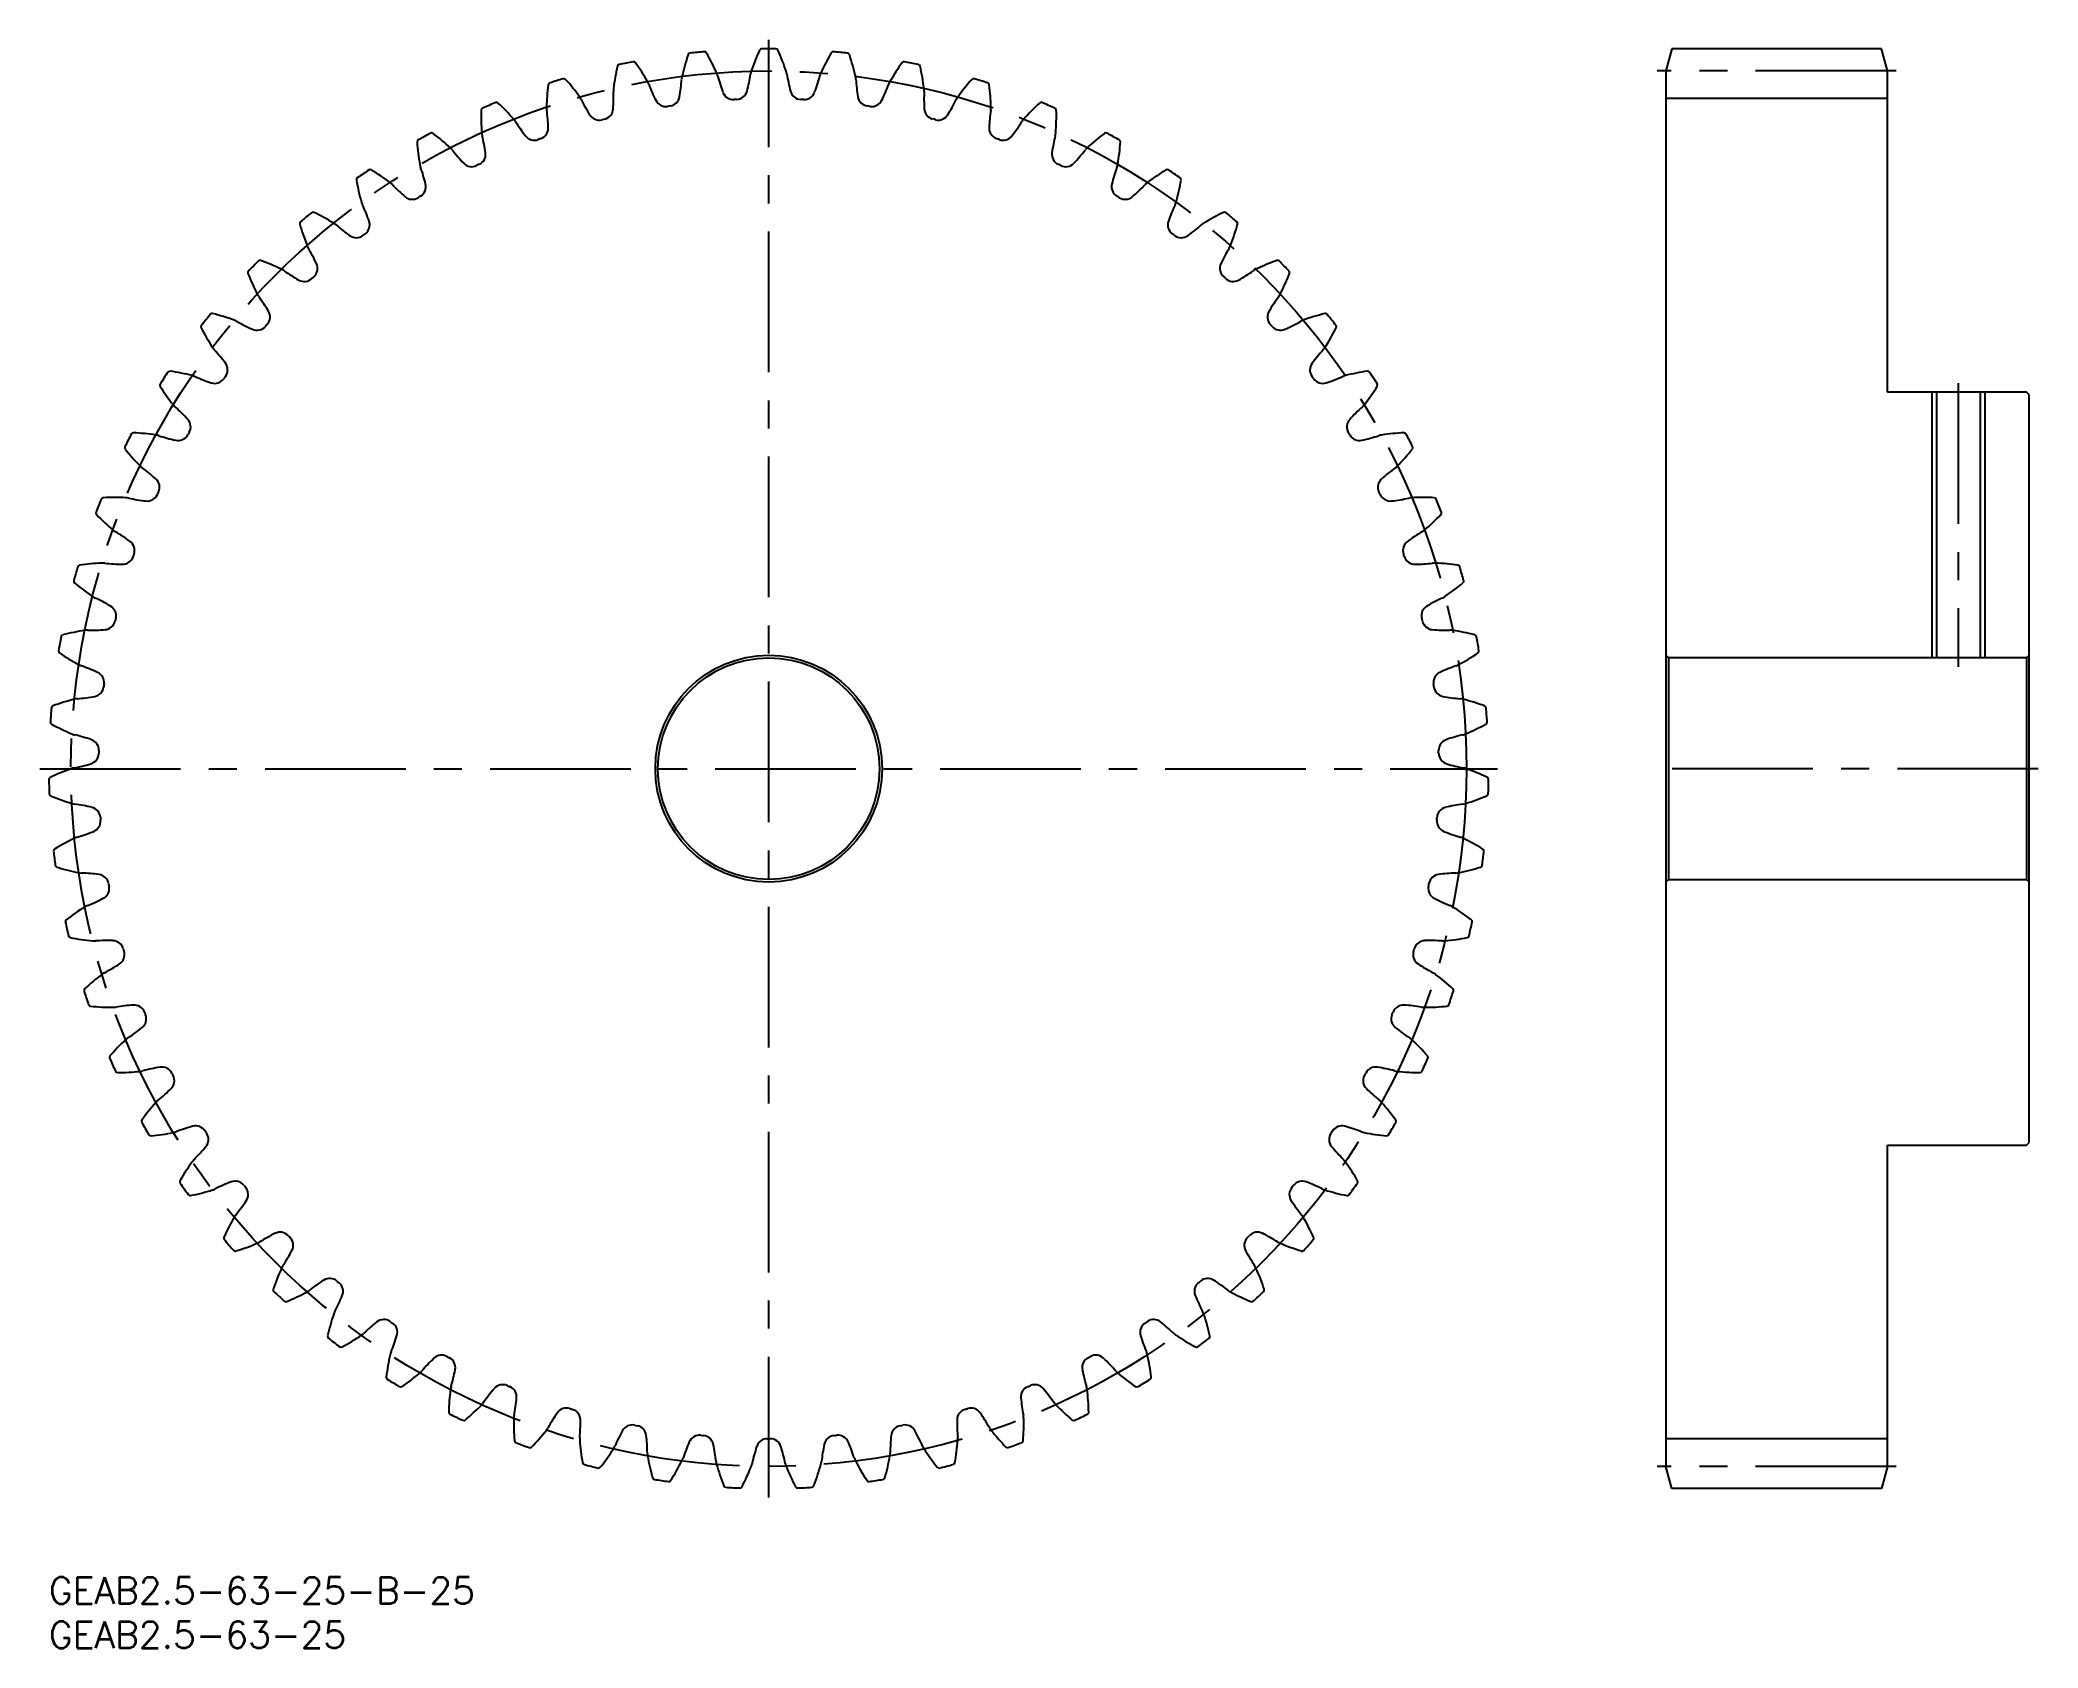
# Model space of a CAD drawing. Extents: x -1 to 224, y -18 to 164.
import ezdxf

# ---------------------------------------------------------------- set-up
doc = ezdxf.new("R2010")
doc.units = 0
doc.header["$LTSCALE"] = 0.5
doc.linetypes.add('CENTER', pattern=[50.8, 31.75, -6.35, 6.35, -6.35])
for name, color, linetype in [('MSM_CENTER', 1, 'CENTER'), ('MSM_CONTINUOUS', 7, 'CONTINUOUS'), ('MSM_NARROW', 5, 'CONTINUOUS'), ('MSM_PART_NUMBER', 7, 'CONTINUOUS')]:
    doc.layers.add(name, color=color, linetype=linetype)
doc.styles.get("Standard").update_dxf_attribs({"font": 'txt.shx', "height": 1, "bigfont": 'bigfont.shx'})

# ---------------------------------------------------------------- blocks, each defined once
blk = doc.blocks.new('*U2')
at = {"layer": 'MSM_PART_NUMBER'}
blk.add_text('GEAB2.5-63-25-B-25', height=3, dxfattribs=at).set_placement((0, -13))
blk = doc.blocks.new('*U3')
at = {"layer": 'MSM_PART_NUMBER'}
blk.add_text('GEAB2.5-63-25', height=3, dxfattribs=at).set_placement((0, -18))

msp = doc.modelspace()

# ---------------------------------------------------------------- linework, layer by layer
at = {"layer": 'MSM_CENTER'}
for p, q in [((81.25, -1), (81.25, 163.5)), ((208.5, 160), (181.5, 160)), ((215.5, 124.75), (215.5, 92.75)), ((-1, 81.25), (163.5, 81.25)), ((224.5, 81.25), (181.5, 81.25)), ((208.5, 2.5), (181.5, 2.5))]:
    msp.add_line(p, q, dxfattribs=at)
msp.add_circle((81.25, 81.25), 78.75, dxfattribs=at)
at = {"layer": 'MSM_CONTINUOUS'}
for p, q in [((183.17, 162.5), (182.5, 160)), ((206.83, 162.5), (183.17, 162.5)), ((207.5, 160), (206.83, 162.5)), ((182.5, 160), (182.5, 2.5)), ((207.5, 123.75), (207.5, 160)), ((207.5, 156.88), (182.5, 156.88)), ((223.2, 123.75), (207.5, 123.75)), ((213.04, 123.75), (213.04, 93.75)), ((217.96, 123.75), (217.96, 93.75)), ((223.5, 123.45), (223.2, 123.75)), ((223.5, 39.05), (223.5, 123.45)), ((182.5, 94.05), (182.8, 93.75)), ((182.8, 93.75), (182.8, 68.75)), ((223.2, 93.75), (182.8, 93.75)), ((223.2, 93.75), (223.5, 94.05)), ((223.2, 93.75), (223.2, 68.75)), ((182.8, 68.75), (182.5, 68.45)), ((182.8, 68.75), (223.2, 68.75)), ((223.5, 68.45), (223.2, 68.75)), ((207.5, 2.5), (207.5, 38.75)), ((207.5, 38.75), (223.2, 38.75)), ((223.2, 38.75), (223.5, 39.05)), ((207.5, 5.62), (182.5, 5.62)), ((183.17, 0), (182.5, 2.5)), ((207.5, 2.5), (206.83, 0)), ((206.83, 0), (183.17, 0))]:
    msp.add_line(p, q, dxfattribs=at)
for radius in [12.8, 12.5]:
    msp.add_circle((81.25, 81.25), radius, dxfattribs=at)
for centre, radius, start, end in [((80.45, 162.25), 0.25, 90.5672, 155.6267), ((81.25, 81.25), 81.25, 89.4328, 90.5672), ((82.05, 162.25), 0.25, 24.3732, 89.4328), ((88.73, 154.89), 25.2, 167.0553, 172.8571), ((64.41, 160.48), 0.25, 101.9962, 167.0553), ((81.25, 81.25), 81.25, 100.8613, 101.9958), ((65.99, 160.8), 0.25, 35.8019, 100.8613), ((45.75, 146.2), 25.2, 30, 35.8019), ((96.03, 153.78), 25.2, 161.341, 167.1429), ((72.39, 161.76), 0.25, 96.2819, 161.341), ((81.25, 81.25), 81.25, 95.1471, 96.2815), ((73.98, 161.92), 0.25, 30.0876, 95.147), ((52.4, 149.42), 25.2, 24.2857, 30.0876), ((103.17, 151.95), 25.2, 155.6267, 161.4286), ((59.33, 151.95), 25.2, 18.5714, 24.3733), ((110.1, 149.42), 25.2, 149.9124, 155.7143), ((88.52, 161.92), 0.25, 84.8529, 149.9124), ((81.25, 81.25), 81.25, 83.7185, 84.8529), ((90.11, 161.76), 0.25, 18.659, 83.7184), ((66.47, 153.78), 25.2, 12.8571, 18.659), ((116.75, 146.2), 25.2, 144.1981, 150), ((96.51, 160.8), 0.25, 79.1387, 144.1981), ((81.25, 81.25), 81.25, 78.0042, 79.1387), ((98.09, 160.48), 0.25, 12.9447, 78.0042), ((73.77, 154.89), 25.2, 7.1429, 12.9447), ((81.36, 155.27), 25.2, 172.7695, 178.5714), ((56.61, 158.41), 0.25, 107.7097, 172.7695), ((81.25, 81.25), 81.25, 106.5756, 107.7101), ((58.14, 158.88), 0.25, 41.5162, 106.5756), ((39.46, 142.35), 25.2, 35.7143, 41.5162), ((65.78, 157.77), 2.07, 172.857, 182.1534), ((65.78, 157.77), 2.07, 20.7038, 30.0001), ((87.36, 165.92), 21, 200.7036, 206.0833), ((50.45, 160.36), 21, 351.0595, 356.4392), ((73.48, 158.93), 2.07, 167.1427, 176.4391), ((73.48, 158.93), 2.07, 14.9895, 24.2858), ((95.76, 164.9), 21, 194.9893, 200.3691), ((58.48, 163.03), 21, 345.3452, 350.7249), ((81.25, 159.32), 2.07, 161.4284, 170.7248), ((81.25, 159.32), 2.07, 9.2752, 18.5716), ((104.02, 163.03), 21, 189.2751, 194.6548), ((66.74, 164.9), 21, 339.6309, 345.0107), ((89.02, 158.93), 2.07, 155.7142, 165.0105), ((89.02, 158.93), 2.07, 3.5609, 12.8573), ((112.05, 160.36), 21, 183.5608, 188.9405), ((75.14, 165.92), 21, 333.9167, 339.2964), ((96.72, 157.77), 2.07, 149.9999, 159.2962), ((96.72, 157.77), 2.07, 357.8466, 7.143), ((123.04, 142.35), 25.2, 138.4838, 144.2857), ((104.36, 158.88), 0.25, 73.4244, 138.4838), ((81.25, 81.25), 81.25, 72.2899, 73.4244), ((105.89, 158.41), 0.25, 7.2305, 72.2899), ((81.14, 155.27), 25.2, 1.4286, 7.2305), ((49.05, 155.57), 0.25, 113.4247, 178.4838), ((81.25, 81.25), 81.25, 112.2899, 113.4244), ((50.53, 156.2), 0.25, 47.2305, 112.2899), ((33.58, 137.88), 25.2, 41.4286, 47.2305), ((58.24, 155.85), 2.07, 178.5713, 187.8677), ((58.24, 155.85), 2.07, 26.418, 35.7144), ((78.9, 166.11), 21, 206.4179, 211.7976), ((62.45, 155.79), 1.25, 284.159, 356.7738), ((42.73, 156.9), 21, 356.7738, 2.1535), ((69.62, 157.24), 1.25, 206.0833, 278.6982), ((81.25, 81.25), 75.62, 98.4447, 98.6982), ((69.96, 157.29), 1.25, 278.4447, 351.0595), ((77.25, 158.02), 1.25, 200.369, 272.9839), ((81.25, 81.25), 75.62, 92.7304, 92.9839), ((77.59, 158.04), 1.25, 272.7304, 345.3452), ((84.91, 158.04), 1.25, 194.6548, 267.2696), ((81.25, 81.25), 75.63, 87.0161, 87.2696), ((85.25, 158.02), 1.25, 267.0161, 339.631), ((92.54, 157.29), 1.25, 188.9405, 261.5553), ((81.25, 81.25), 75.62, 81.3018, 81.5553), ((92.88, 157.24), 1.25, 261.3018, 333.9167), ((119.77, 156.9), 21, 177.8465, 183.2262), ((100.05, 155.79), 1.25, 183.2262, 255.8411), ((83.6, 166.11), 21, 328.2024, 333.5821), ((104.26, 155.85), 2.07, 144.2856, 153.582), ((104.26, 155.85), 2.07, 352.1323, 1.4287), ((128.92, 137.88), 25.2, 132.7695, 138.5714), ((111.97, 156.2), 0.25, 67.7101, 132.7695), ((81.25, 81.25), 81.25, 66.5756, 67.7101), ((113.45, 155.57), 0.25, 1.5162, 66.5756), ((73.99, 154.91), 25.2, 178.4838, 184.2857), ((50.93, 153.19), 2.07, 32.1323, 41.4287), ((70.46, 165.46), 21, 212.1322, 217.5119), ((55.12, 153.55), 1.25, 289.8733, 2.4881), ((35.39, 152.69), 21, 2.4881, 7.8678), ((62.12, 155.71), 1.25, 211.7976, 284.4125), ((81.25, 81.25), 75.62, 104.1589, 104.4125), ((81.25, 81.25), 75.63, 75.5875, 75.8411), ((100.38, 155.71), 1.25, 255.5876, 328.2024), ((127.11, 152.69), 21, 172.1322, 177.5119), ((107.38, 153.55), 1.25, 177.5119, 250.1268), ((92.04, 165.46), 21, 322.4881, 327.8678), ((111.57, 153.19), 2.07, 138.5713, 147.8677), ((88.51, 154.91), 25.2, 355.7143, 1.5162), ((41.81, 152), 0.25, 119.139, 184.1981), ((66.69, 153.83), 25.2, 184.1981, 190), ((81.25, 81.25), 81.25, 118.0042, 119.1387), ((43.22, 152.77), 0.25, 52.9447, 118.0042), ((28.18, 132.85), 25.2, 47.1429, 52.9447), ((43.91, 149.81), 2.07, 37.8466, 47.143), ((50.93, 153.19), 2.07, 184.2856, 193.582), ((28.5, 147.77), 21, 8.2024, 13.5821), ((54.8, 153.43), 1.25, 217.5119, 290.1268), ((81.25, 81.25), 75.63, 109.8732, 110.1268), ((81.25, 81.25), 75.63, 69.8732, 70.1268), ((107.7, 153.43), 1.25, 249.8733, 322.4881), ((134, 147.77), 21, 166.4179, 171.7976), ((111.57, 153.19), 2.07, 346.418, 355.7144), ((118.59, 149.81), 2.07, 132.857, 142.1534), ((134.32, 132.85), 25.2, 127.0553, 132.8571), ((119.28, 152.77), 0.25, 61.9958, 127.0553), ((81.25, 81.25), 81.25, 60.8613, 61.9958), ((95.81, 153.83), 25.2, 350, 355.8019), ((120.69, 152), 0.25, 355.8019, 60.8613), ((81.25, 81.25), 81.25, 123.7185, 124.8529), ((36.29, 148.62), 0.25, 58.659, 123.7185), ((23.31, 127.31), 25.2, 52.8571, 58.659), ((43.91, 149.81), 2.07, 189.9999, 199.2962), ((22.14, 142.19), 21, 13.9167, 19.2964), ((62.13, 163.96), 21, 217.8465, 223.2262), ((47.74, 150.44), 1.25, 223.2262, 295.8411), ((81.25, 81.25), 75.63, 115.5875, 115.8411), ((48.05, 150.59), 1.25, 295.5875, 8.2024), ((114.45, 150.59), 1.25, 171.7976, 244.4125), ((81.25, 81.25), 75.63, 64.1589, 64.4125), ((114.76, 150.44), 1.25, 244.159, 316.7738), ((100.37, 163.96), 21, 316.7738, 322.1535), ((140.36, 142.19), 21, 160.7036, 166.0833), ((118.59, 149.81), 2.07, 340.7038, 350.0001), ((139.19, 127.31), 25.2, 121.341, 127.1429), ((126.21, 148.62), 0.25, 56.2815, 121.341), ((81.25, 81.25), 81.25, 55.1471, 56.2815), ((34.96, 147.72), 0.25, 124.8533, 189.9124), ((59.54, 152.02), 25.2, 189.9124, 195.7143), ((37.27, 145.75), 2.07, 43.5609, 52.8573), ((53.99, 161.65), 21, 223.5608, 228.9405), ((41.31, 146.94), 1.25, 301.3018, 13.9167), ((121.19, 146.94), 1.25, 166.0833, 238.6982), ((108.51, 161.65), 21, 311.0595, 316.4392), ((125.23, 145.75), 2.07, 127.1427, 136.4391), ((102.96, 152.02), 25.2, 344.2857, 350.0876), ((127.54, 147.72), 0.25, 350.0876, 55.147), ((37.27, 145.75), 2.07, 195.7142, 205.0105), ((16.37, 136), 21, 19.6309, 25.0107), ((41.02, 146.76), 1.25, 228.9405, 301.5553), ((81.25, 81.25), 75.63, 121.3018, 121.5553), ((81.25, 81.25), 75.62, 58.4447, 58.6982), ((121.48, 146.76), 1.25, 238.4447, 311.0595), ((146.13, 136), 21, 154.9893, 160.3691), ((125.23, 145.75), 2.07, 334.9895, 344.2858), ((28.57, 142.78), 0.25, 130.5668, 195.6267), ((52.6, 149.5), 25.2, 195.6267, 201.4286), ((81.25, 81.25), 81.25, 129.4328, 130.5672), ((29.8, 143.81), 0.25, 64.3733, 129.4328), ((19.01, 121.32), 25.2, 58.5714, 64.3733), ((31.07, 141.05), 2.07, 49.2752, 58.5716), ((46.12, 158.54), 21, 229.2751, 234.6548), ((34.97, 142.63), 1.25, 307.0161, 19.631), ((127.53, 142.63), 1.25, 160.3691, 232.9839), ((116.38, 158.54), 21, 305.3452, 310.7249), ((131.43, 141.05), 2.07, 121.4284, 130.7248), ((143.49, 121.32), 25.2, 115.6267, 121.4286), ((132.7, 143.81), 0.25, 50.5672, 115.6267), ((81.25, 81.25), 81.25, 49.4328, 50.5672), ((109.9, 149.5), 25.2, 338.5714, 344.3733), ((133.93, 142.78), 0.25, 344.3733, 49.4327), ((31.07, 141.05), 2.07, 201.4284, 210.7248), ((11.24, 129.26), 21, 25.3452, 30.7249), ((34.7, 142.43), 1.25, 234.6548, 307.2696), ((81.25, 81.25), 75.62, 127.0161, 127.2696), ((81.25, 81.25), 75.63, 52.7304, 52.9839), ((127.8, 142.43), 1.25, 232.7304, 305.3452), ((151.26, 129.26), 21, 149.2751, 154.6548), ((131.43, 141.05), 2.07, 329.2752, 338.5716), ((81.25, 81.25), 81.25, 135.1471, 136.2815), ((23.83, 138.38), 0.25, 70.0876, 135.147), ((15.33, 114.92), 25.2, 64.2857, 70.0876), ((25.37, 135.76), 2.07, 54.9895, 64.2858), ((29.09, 137.72), 1.25, 312.7304, 25.3452), ((133.41, 137.72), 1.25, 154.6548, 227.2696), ((137.13, 135.76), 2.07, 115.7142, 125.0105), ((147.17, 114.92), 25.2, 109.9124, 115.7143), ((138.67, 138.38), 0.25, 44.8533, 109.9124), ((81.25, 81.25), 81.25, 43.7185, 44.8529), ((22.71, 137.23), 0.25, 136.2815, 201.341), ((45.95, 146.31), 25.2, 201.341, 207.1429), ((38.6, 154.65), 21, 234.9893, 240.3691), ((28.84, 137.49), 1.25, 240.369, 312.9839), ((81.25, 81.25), 75.62, 132.7304, 132.9839), ((81.25, 81.25), 75.63, 47.0161, 47.2696), ((133.66, 137.49), 1.25, 227.0161, 299.631), ((123.9, 154.65), 21, 299.6309, 305.0107), ((116.55, 146.31), 25.2, 332.8571, 338.659), ((139.79, 137.23), 0.25, 338.659, 43.7185), ((25.37, 135.76), 2.07, 207.1427, 216.4391), ((6.8, 122.05), 21, 31.0595, 36.4392), ((155.7, 122.05), 21, 143.5608, 148.9405), ((137.13, 135.76), 2.07, 323.5609, 332.8573), ((17.42, 131.12), 0.25, 141.9958, 207.0553), ((39.64, 142.47), 25.2, 207.0553, 212.8571), ((81.25, 81.25), 81.25, 140.8613, 141.9958), ((18.42, 132.38), 0.25, 75.8019, 140.8613), ((12.31, 108.19), 25.2, 70, 75.8019), ((20.22, 129.92), 2.07, 60.7038, 70.0001), ((31.5, 150.04), 21, 240.7036, 246.0833), ((23.5, 131.99), 1.25, 246.0833, 318.6982), ((81.25, 81.25), 75.63, 138.4447, 138.6982), ((23.72, 132.24), 1.25, 318.4447, 31.0595), ((138.78, 132.24), 1.25, 148.9405, 221.5553), ((81.25, 81.25), 75.63, 41.3018, 41.5553), ((139, 131.99), 1.25, 221.3018, 293.9167), ((131, 150.04), 21, 293.9167, 299.2964), ((142.28, 129.92), 2.07, 109.9999, 119.2962), ((150.19, 108.19), 25.2, 104.1981, 110), ((144.08, 132.38), 0.25, 39.1383, 104.1981), ((122.86, 142.47), 25.2, 327.1429, 332.9447), ((81.25, 81.25), 81.25, 38.0042, 39.1386), ((145.08, 131.12), 0.25, 332.9446, 38.0042), ((20.22, 129.92), 2.07, 212.857, 222.1534), ((142.28, 129.92), 2.07, 317.8466, 327.143), ((3.11, 114.44), 21, 36.7738, 42.1535), ((18.93, 126.26), 1.25, 324.159, 36.7738), ((143.57, 126.26), 1.25, 143.2262, 215.8411), ((159.39, 114.44), 21, 137.8465, 143.2262), ((12.78, 124.52), 0.25, 147.7101, 212.7695), ((81.25, 81.25), 81.25, 146.5756, 147.7101), ((33.76, 138.02), 25.2, 212.7695, 218.5714), ((13.65, 125.87), 0.25, 81.5162, 146.5756), ((9.97, 101.19), 25.2, 75.7143, 81.5162), ((15.67, 123.6), 2.07, 66.418, 75.7144), ((24.9, 144.75), 21, 246.4179, 251.7976), ((18.73, 125.99), 1.25, 251.7976, 324.4125), ((81.25, 81.25), 75.63, 144.1589, 144.4125), ((81.25, 81.25), 75.63, 35.5875, 35.8411), ((143.77, 125.99), 1.25, 215.5876, 288.2024), ((137.6, 144.75), 21, 288.2024, 293.5821), ((146.83, 123.6), 2.07, 104.2856, 113.582), ((152.53, 101.19), 25.2, 98.4838, 104.2857), ((128.74, 138.02), 25.2, 321.4286, 327.2305), ((148.85, 125.87), 0.25, 33.424, 98.4838), ((81.25, 81.25), 81.25, 32.2899, 33.4244), ((149.72, 124.52), 0.25, 327.2303, 32.2899), ((15.67, 123.6), 2.07, 218.5713, 227.8677), ((0.2, 106.49), 21, 42.4881, 47.8678), ((162.3, 106.49), 21, 132.1322, 137.5119), ((146.83, 123.6), 2.07, 312.1323, 321.4287), ((14.76, 119.83), 1.25, 329.8733, 42.4881), ((147.74, 119.83), 1.25, 137.5119, 210.1268), ((8.81, 117.49), 0.25, 153.4244, 218.4838), ((81.25, 81.25), 81.25, 152.2899, 153.4244), ((28.34, 133.01), 25.2, 218.4838, 224.2857), ((9.54, 118.91), 0.25, 87.2305, 152.2899), ((8.33, 93.99), 25.2, 81.4286, 87.2305), ((11.78, 116.86), 2.07, 72.1323, 81.4287), ((18.86, 138.82), 21, 252.1322, 257.5119), ((14.59, 119.54), 1.25, 257.5119, 330.1268), ((81.25, 81.25), 75.63, 149.8732, 150.1268), ((81.25, 81.25), 75.63, 29.8732, 30.1268), ((147.91, 119.54), 1.25, 209.8733, 282.4881), ((143.64, 138.82), 21, 282.4881, 287.8678), ((150.72, 116.86), 2.07, 98.5713, 107.8677), ((154.17, 93.99), 25.2, 92.7695, 98.5714), ((134.16, 133.01), 25.2, 315.7143, 321.5162), ((152.96, 118.91), 0.25, 27.7101, 92.7695), ((81.25, 81.25), 81.25, 26.5756, 27.7101), ((153.69, 117.49), 0.25, 321.5161, 26.5756), ((11.78, 116.86), 2.07, 224.2856, 233.582), ((-1.92, 98.3), 21, 48.2024, 53.5821), ((164.42, 98.3), 21, 126.4179, 131.7976), ((150.72, 116.86), 2.07, 306.418, 315.7144), ((11.25, 113.02), 1.25, 335.5875, 48.2024), ((151.25, 113.02), 1.25, 131.7976, 204.4125), ((81.25, 81.25), 81.25, 158.0042, 159.1387), ((6.15, 111.59), 0.25, 92.9447, 158.0042), ((7.43, 86.67), 25.2, 87.1429, 92.9447), ((8.58, 109.77), 2.07, 77.8466, 87.143), ((13.44, 132.32), 21, 257.8465, 263.2262), ((11.11, 112.71), 1.25, 263.2262, 335.8411), ((81.25, 81.25), 75.63, 155.5875, 155.8411), ((81.25, 81.25), 75.63, 24.1589, 24.4125), ((151.39, 112.71), 1.25, 204.159, 276.7738), ((149.06, 132.32), 21, 276.7738, 282.1535), ((153.92, 109.77), 2.07, 92.857, 102.1534), ((155.07, 86.67), 25.2, 87.0553, 92.8571), ((156.35, 111.59), 0.25, 21.9958, 87.0553), ((81.25, 81.25), 81.25, 20.8613, 21.9958), ((5.56, 110.09), 0.25, 159.1387, 224.1981), ((23.45, 127.49), 25.2, 224.1981, 230), ((139.05, 127.49), 25.2, 310, 315.8019), ((156.94, 110.09), 0.25, 315.8019, 20.8613), ((8.58, 109.77), 2.07, 229.9999, 239.2962), ((-3.2, 89.93), 21, 53.9167, 59.2964), ((8.43, 105.89), 1.25, 341.3018, 53.9167), ((154.07, 105.89), 1.25, 126.0834, 198.6982), ((165.7, 89.93), 21, 120.7036, 126.0833), ((153.92, 109.77), 2.07, 300.7038, 310.0001), ((81.25, 81.25), 81.25, 163.7185, 164.8529), ((3.5, 103.96), 0.25, 98.659, 163.7185), ((7.25, 79.29), 25.2, 92.8571, 98.659), ((6.1, 102.39), 2.07, 83.5609, 92.8573), ((8.69, 125.32), 21, 263.5608, 268.9405), ((8.32, 105.57), 1.25, 268.9405, 341.5553), ((81.25, 81.25), 75.63, 161.3018, 161.5553), ((81.25, 81.25), 75.63, 18.4447, 18.6982), ((154.18, 105.57), 1.25, 198.4447, 271.0595), ((153.81, 125.32), 21, 271.0595, 276.4392), ((156.4, 102.39), 2.07, 87.1427, 96.4391), ((155.25, 79.29), 25.2, 81.341, 87.1429), ((159, 103.96), 0.25, 16.2815, 81.341), ((81.25, 81.25), 81.25, 15.1471, 16.2815), ((3.06, 102.42), 0.25, 164.8529, 229.9124), ((19.13, 121.5), 25.2, 229.9124, 235.7143), ((143.37, 121.5), 25.2, 304.2857, 310.0876), ((159.44, 102.42), 0.25, 310.0875, 15.147), ((6.1, 102.39), 2.07, 235.7142, 245.0105), ((-3.64, 81.48), 21, 59.6309, 65.0107), ((6.34, 98.52), 1.25, 347.0161, 59.631), ((156.16, 98.52), 1.25, 120.3691, 192.9839), ((166.14, 81.48), 21, 114.9893, 120.3691), ((156.4, 102.39), 2.07, 294.9895, 304.2858), ((6.26, 98.19), 1.25, 274.6548, 347.2696), ((81.25, 81.25), 75.63, 167.0161, 167.2696), ((81.25, 81.25), 75.63, 12.7304, 12.9839), ((156.24, 98.19), 1.25, 192.7304, 265.3452), ((81.25, 81.25), 81.25, 169.4328, 170.5672), ((1.62, 96.1), 0.25, 104.3733, 169.4327), ((7.82, 71.94), 25.2, 98.5714, 104.3733), ((4.37, 94.81), 2.07, 89.2752, 98.5716), ((4.66, 117.88), 21, 269.2751, 274.6548), ((157.84, 117.88), 21, 265.3452, 270.7249), ((158.13, 94.81), 2.07, 81.4284, 90.7248), ((154.68, 71.94), 25.2, 75.6267, 81.4286), ((160.88, 96.1), 0.25, 10.5668, 75.6267), ((81.25, 81.25), 81.25, 9.4328, 10.5672), ((1.35, 94.53), 0.25, 170.5672, 235.6267), ((15.43, 115.12), 25.2, 235.6267, 241.4286), ((4.37, 94.81), 2.07, 241.4284, 250.7248), ((-3.25, 73.03), 21, 65.3452, 70.7249), ((165.75, 73.03), 21, 109.2751, 114.6548), ((158.13, 94.81), 2.07, 289.2752, 298.5716), ((147.07, 115.12), 25.2, 298.5714, 304.3733), ((161.15, 94.53), 0.25, 304.3733, 9.4327), ((4.95, 90.64), 1.25, 280.369, 352.9839), ((4.99, 90.98), 1.25, 352.7304, 65.3452), ((81.25, 81.25), 75.62, 172.7304, 172.9839), ((157.51, 90.98), 1.25, 114.6548, 187.2696), ((81.25, 81.25), 75.63, 7.0161, 7.2696), ((157.55, 90.64), 1.25, 187.0161, 259.631), ((81.25, 81.25), 81.25, 175.1471, 176.2815), ((0.54, 88.1), 0.25, 110.0876, 175.147), ((9.11, 64.67), 25.2, 104.2857, 110.0876), ((3.4, 87.08), 2.07, 94.9895, 104.2858), ((1.4, 110.07), 21, 274.9893, 280.3691), ((161.1, 110.07), 21, 259.6309, 265.0107), ((159.1, 87.08), 2.07, 75.7142, 85.0105), ((153.39, 64.67), 25.2, 69.9124, 75.7143), ((161.96, 88.1), 0.25, 4.8526, 69.9124), ((81.25, 81.25), 81.25, 3.7185, 4.8529), ((0.42, 86.5), 0.25, 176.2811, 241.341), ((12.39, 108.4), 25.2, 241.341, 247.1429), ((150.11, 108.4), 25.2, 292.8571, 298.659), ((162.08, 86.5), 0.25, 298.6589, 3.7184), ((3.4, 87.08), 2.07, 247.1427, 256.4391), ((-2.01, 64.66), 21, 71.0595, 76.4392), ((4.4, 83.34), 1.25, 358.4447, 71.0595), ((158.1, 83.34), 1.25, 108.9405, 181.5553), ((164.51, 64.66), 21, 103.5608, 108.9405), ((159.1, 87.08), 2.07, 283.5609, 292.8573), ((11.12, 57.57), 25.2, 110, 115.8019), ((3.21, 79.3), 2.07, 100.7038, 110.0001), ((-1.08, 101.97), 21, 280.7036, 286.0833), ((4.39, 83), 1.25, 286.0833, 358.6982), ((81.25, 81.25), 75.62, 178.4447, 178.6982), ((81.25, 81.25), 75.62, 1.3018, 1.5553), ((158.11, 83), 1.25, 181.3018, 253.9167), ((163.58, 101.97), 21, 253.9167, 259.2964), ((159.29, 79.3), 2.07, 69.9999, 79.2962), ((151.38, 57.57), 25.2, 64.1981, 70), ((0.26, 80.03), 0.25, 115.8019, 180.8613), ((81.25, 81.25), 81.25, 180.8613, 181.9958), ((162.24, 80.03), 0.25, 359.1387, 64.1981), ((81.25, 81.25), 81.25, 358.0042, 359.1387), ((0.3, 78.43), 0.25, 181.9958, 247.0553), ((10.03, 101.41), 25.2, 247.0553, 252.8571), ((3.21, 79.3), 2.07, 252.857, 262.1534), ((0.06, 56.45), 21, 76.7738, 82.1535), ((4.58, 75.67), 1.25, 4.159, 76.7738), ((157.92, 75.67), 1.25, 103.2262, 175.8411), ((162.44, 56.45), 21, 97.8465, 103.2262), ((159.29, 79.3), 2.07, 277.8466, 287.143), ((152.47, 101.41), 25.2, 287.1429, 292.9447), ((162.2, 78.43), 0.25, 292.9447, 358.0042), ((4.6, 75.34), 1.25, 291.7976, 4.4125), ((81.25, 81.25), 75.63, 184.1589, 184.4125), ((81.25, 81.25), 75.62, 355.5875, 355.8411), ((157.9, 75.34), 1.25, 175.5875, 248.2024), ((0.78, 71.97), 0.25, 121.5162, 186.5756), ((13.83, 50.7), 25.2, 115.7143, 121.5162), ((3.79, 71.54), 2.07, 106.418, 115.7144), ((-2.73, 93.67), 21, 286.4179, 291.7976), ((165.23, 93.67), 21, 248.2024, 253.5821), ((158.71, 71.54), 2.07, 64.2856, 73.582), ((148.67, 50.7), 25.2, 58.4838, 64.2857), ((161.72, 71.97), 0.25, 353.424, 58.4838), ((81.25, 81.25), 81.25, 186.5756, 187.7101), ((0.98, 70.38), 0.25, 187.7101, 252.7695), ((8.37, 94.21), 25.2, 252.7695, 258.5714), ((154.13, 94.21), 25.2, 281.4286, 287.2305), ((161.52, 70.38), 0.25, 287.2303, 352.2899), ((81.25, 81.25), 81.25, 352.2899, 353.4244), ((3.79, 71.54), 2.07, 258.5713, 267.8677), ((2.93, 48.49), 21, 82.4881, 87.8678), ((5.51, 68.07), 1.25, 9.8733, 82.4881), ((5.57, 67.73), 1.25, 297.5119, 10.1268), ((81.25, 81.25), 75.62, 189.8732, 190.1268), ((156.93, 67.73), 1.25, 169.8733, 242.4881), ((81.25, 81.25), 75.63, 349.8732, 350.1268), ((156.99, 68.07), 1.25, 97.5119, 170.1268), ((159.57, 48.49), 21, 92.1322, 97.5119), ((158.71, 71.54), 2.07, 272.1323, 281.4287), ((17.2, 44.14), 25.2, 121.4286, 127.2305), ((5.14, 63.88), 2.07, 112.1323, 121.4287), ((-3.55, 85.25), 21, 292.1322, 297.5119), ((166.05, 85.25), 21, 242.4881, 247.8678), ((157.36, 63.88), 2.07, 58.5713, 67.8677), ((145.3, 44.14), 25.2, 52.7695, 58.5714), ((2.11, 64.01), 0.25, 127.2305, 192.2899), ((81.25, 81.25), 81.25, 192.2899, 193.4244), ((81.25, 81.25), 81.25, 346.5756, 347.7101), ((160.39, 64.01), 0.25, 347.7101, 52.7695), ((2.46, 62.44), 0.25, 193.424, 258.4838), ((7.44, 86.89), 25.2, 258.4838, 264.2857), ((5.14, 63.88), 2.07, 264.2856, 273.582), ((6.58, 40.85), 21, 88.2024, 93.5821), ((7.2, 60.59), 1.25, 15.5875, 88.2024), ((81.25, 81.25), 75.63, 195.5875, 195.8411), ((81.25, 81.25), 75.63, 344.1589, 344.4125), ((155.3, 60.59), 1.25, 91.7976, 164.4125), ((155.92, 40.85), 21, 86.4179, 91.7976), ((157.36, 63.88), 2.07, 266.418, 275.7144), ((155.06, 86.89), 25.2, 275.7143, 281.5162), ((160.04, 62.44), 0.25, 281.5162, 346.5756), ((-3.53, 76.79), 21, 297.8465, 303.2262), ((7.29, 60.27), 1.25, 303.2262, 15.8411), ((155.21, 60.27), 1.25, 164.159, 236.7738), ((166.03, 76.79), 21, 236.7738, 242.1535), ((4.22, 56.21), 0.25, 132.9447, 198.0042), ((21.21, 37.95), 25.2, 127.1429, 132.9447), ((7.25, 56.39), 2.07, 117.8466, 127.143), ((155.25, 56.39), 2.07, 52.857, 62.1534), ((141.29, 37.95), 25.2, 47.0553, 52.8571), ((158.28, 56.21), 0.25, 341.9958, 47.0553), ((81.25, 81.25), 81.25, 198.0042, 199.1387), ((4.73, 54.69), 0.25, 199.1387, 264.1981), ((7.25, 79.52), 25.2, 264.1981, 270), ((7.25, 56.39), 2.07, 269.9999, 279.2962), ((10.98, 33.62), 21, 93.9167, 99.2964), ((9.63, 53.32), 1.25, 21.3018, 93.9167), ((152.87, 53.32), 1.25, 86.0834, 158.6982), ((151.52, 33.62), 21, 80.7036, 86.0833), ((155.25, 56.39), 2.07, 260.7038, 270.0001), ((155.25, 79.52), 25.2, 270, 275.8019), ((157.77, 54.69), 0.25, 275.8019, 340.8613), ((81.25, 81.25), 81.25, 340.8613, 341.9958), ((-2.66, 68.37), 21, 303.5608, 308.9405), ((9.75, 53.01), 1.25, 308.9405, 21.5553), ((81.25, 81.25), 75.63, 201.3018, 201.5553), ((152.75, 53.01), 1.25, 158.4447, 231.0595), ((81.25, 81.25), 75.62, 338.4447, 338.6982), ((165.16, 68.37), 21, 231.0595, 236.4392), ((25.82, 32.19), 25.2, 132.8571, 138.659), ((10.09, 49.14), 2.07, 123.5609, 132.8573), ((152.41, 49.14), 2.07, 47.1427, 56.4391), ((136.68, 32.19), 25.2, 41.341, 47.1429), ((7.09, 48.67), 0.25, 138.659, 203.7184), ((81.25, 81.25), 81.25, 203.7185, 204.8529), ((16.07, 26.86), 21, 99.6309, 105.0107), ((12.76, 46.33), 1.25, 27.0161, 99.631), ((149.74, 46.33), 1.25, 80.3691, 152.9839), ((146.43, 26.86), 21, 74.9893, 80.3691), ((81.25, 81.25), 81.25, 335.1471, 336.2815), ((155.41, 48.67), 0.25, 336.2815, 41.341), ((7.75, 47.21), 0.25, 204.8526, 269.9124), ((7.79, 72.16), 25.2, 269.9124, 275.7143), ((10.09, 49.14), 2.07, 275.7142, 285.0105), ((-0.96, 60.08), 21, 309.2751, 314.6548), ((12.92, 46.03), 1.25, 314.6548, 27.2696), ((81.25, 81.25), 75.63, 207.0161, 207.2696), ((149.58, 46.03), 1.25, 152.7304, 225.3452), ((81.25, 81.25), 75.63, 332.7304, 332.9839), ((163.46, 60.08), 21, 225.3452, 230.7249), ((152.41, 49.14), 2.07, 254.9895, 264.2858), ((154.71, 72.16), 25.2, 264.2857, 270.0876), ((154.75, 47.21), 0.25, 270.0876, 335.147), ((30.98, 26.91), 25.2, 138.5714, 144.3733), ((13.64, 42.22), 2.07, 129.2752, 138.5716), ((148.86, 42.22), 2.07, 41.4284, 50.7248), ((131.52, 26.91), 25.2, 35.6267, 41.4286), ((10.7, 41.45), 0.25, 144.3733, 209.4327), ((81.25, 81.25), 81.25, 209.4328, 210.5672), ((21.81, 20.64), 21, 105.3452, 110.7249), ((16.58, 39.68), 1.25, 32.7304, 105.3452), ((145.92, 39.68), 1.25, 74.6548, 147.2696), ((140.69, 20.64), 21, 69.2751, 74.6548), ((81.25, 81.25), 81.25, 329.4328, 330.5672), ((151.8, 41.45), 0.25, 330.5672, 35.6267), ((11.51, 40.06), 0.25, 210.5668, 275.6267), ((9.06, 64.89), 25.2, 275.6267, 281.4286), ((13.64, 42.22), 2.07, 281.4284, 290.7248), ((1.55, 52), 21, 314.9893, 320.3691), ((81.25, 81.25), 75.63, 212.7304, 212.9839), ((16.77, 39.4), 1.25, 320.369, 32.9839), ((145.73, 39.4), 1.25, 147.0161, 219.6309), ((81.25, 81.25), 75.63, 327.0161, 327.2696), ((160.95, 52), 21, 219.6309, 225.0107), ((148.86, 42.22), 2.07, 249.2752, 258.5716), ((153.44, 64.89), 25.2, 258.5714, 264.3733), ((150.99, 40.06), 0.25, 264.3733, 329.4327), ((36.64, 22.18), 25.2, 144.2857, 150.0876), ((17.87, 35.68), 2.07, 134.9895, 144.2858), ((144.63, 35.68), 2.07, 35.7142, 45.0105), ((125.86, 22.18), 25.2, 29.9124, 35.7143), ((15.02, 34.62), 0.25, 150.0876, 215.147), ((81.25, 81.25), 81.25, 215.1471, 216.2815), ((17.87, 35.68), 2.07, 287.1427, 296.4391), ((28.14, 15.02), 21, 111.0595, 116.4392), ((21.04, 33.45), 1.25, 38.4447, 111.0595), ((81.25, 81.25), 75.63, 218.4447, 218.6982), ((21.25, 33.19), 1.25, 326.0833, 38.6982), ((141.25, 33.19), 1.25, 141.3018, 213.9167), ((81.25, 81.25), 75.62, 321.3018, 321.5553), ((141.46, 33.45), 1.25, 68.9405, 141.5553), ((134.36, 15.02), 21, 63.5608, 68.9405), ((144.63, 35.68), 2.07, 243.5609, 252.8573), ((81.25, 81.25), 81.25, 323.7185, 324.8529), ((147.48, 34.62), 0.25, 324.8529, 29.9124), ((15.95, 33.32), 0.25, 216.2811, 281.341), ((11.05, 57.78), 25.2, 281.341, 287.1429), ((4.86, 44.21), 21, 320.7036, 326.0833), ((157.64, 44.21), 21, 213.9167, 219.2964), ((151.45, 57.78), 25.2, 252.8571, 258.659), ((146.55, 33.32), 0.25, 258.659, 323.7185), ((42.75, 18.03), 25.2, 150, 155.8019), ((22.72, 29.59), 2.07, 140.7038, 150.0001), ((139.78, 29.59), 2.07, 29.9999, 39.2962), ((119.75, 18.03), 25.2, 24.1981, 30), ((19.99, 28.26), 0.25, 155.8019, 220.8613), ((81.25, 81.25), 81.25, 220.8613, 221.9958), ((13.73, 50.91), 25.2, 287.0553, 292.8571), ((22.72, 29.59), 2.07, 292.857, 302.1534), ((35, 10.06), 21, 116.7738, 122.1535), ((26.1, 27.69), 1.25, 44.159, 116.7738), ((81.25, 81.25), 75.62, 224.1589, 224.4125), ((26.34, 27.45), 1.25, 331.7976, 44.4125), ((136.16, 27.45), 1.25, 135.5875, 208.2024), ((81.25, 81.25), 75.63, 315.5875, 315.8411), ((136.4, 27.69), 1.25, 63.2262, 135.8411), ((127.5, 10.06), 21, 57.8465, 63.2262), ((139.78, 29.59), 2.07, 237.8466, 247.143), ((148.77, 50.91), 25.2, 247.1429, 252.9447), ((81.25, 81.25), 81.25, 318.0042, 319.1387), ((142.51, 28.26), 0.25, 319.1387, 24.1981), ((21.05, 27.05), 0.25, 221.9954, 287.0553), ((49.23, 14.51), 25.2, 155.7143, 161.5162), ((28.15, 24.02), 2.07, 146.418, 155.7144), ((8.93, 36.79), 21, 326.4179, 331.7976), ((153.57, 36.79), 21, 208.2024, 213.5821), ((134.35, 24.02), 2.07, 24.2856, 33.582), ((113.27, 14.51), 25.2, 18.4838, 24.2857), ((141.45, 27.05), 0.25, 252.9447, 318.0042), ((42.31, 5.81), 21, 122.4881, 127.8678), ((31.71, 22.47), 1.25, 49.8733, 122.4881), ((81.25, 81.25), 75.63, 229.8732, 230.1268), ((31.97, 22.25), 1.25, 337.5119, 50.1268), ((130.53, 22.25), 1.25, 129.8733, 202.4881), ((81.25, 81.25), 75.63, 309.8732, 310.1268), ((130.79, 22.47), 1.25, 57.5119, 130.1268), ((120.19, 5.81), 21, 52.1322, 57.5119), ((25.57, 22.42), 0.25, 161.5162, 226.5756), ((81.25, 81.25), 81.25, 226.5756, 227.7101), ((26.75, 21.33), 0.25, 227.7097, 292.7695), ((17.09, 44.34), 25.2, 292.7695, 298.5714), ((28.15, 24.02), 2.07, 298.5713, 307.8677), ((13.72, 29.81), 21, 332.1322, 337.5119), ((148.78, 29.81), 21, 202.4881, 207.8678), ((134.35, 24.02), 2.07, 232.1323, 241.4287), ((145.41, 44.34), 25.2, 241.4286, 247.2305), ((135.75, 21.33), 0.25, 247.2305, 312.2899), ((81.25, 81.25), 81.25, 312.2899, 313.4244), ((136.93, 22.42), 0.25, 313.4244, 18.4838), ((56.04, 11.65), 25.2, 161.4286, 167.2305), ((34.11, 19.02), 2.07, 152.1323, 161.4287), ((50.02, 2.31), 21, 128.2024, 133.5821), ((37.8, 17.83), 1.25, 55.5875, 128.2024), ((81.25, 81.25), 75.63, 235.5875, 235.8411), ((38.09, 17.64), 1.25, 343.2262, 55.8411), ((124.41, 17.64), 1.25, 124.159, 196.7738), ((81.25, 81.25), 75.63, 304.1589, 304.4125), ((124.7, 17.83), 1.25, 51.7976, 124.4125), ((112.48, 2.31), 21, 46.4179, 51.7976), ((128.39, 19.02), 2.07, 18.5713, 27.8677), ((106.46, 11.65), 25.2, 12.7695, 18.5714), ((31.71, 17.17), 0.25, 167.2305, 232.2899), ((81.25, 81.25), 81.25, 232.2899, 233.4244), ((32.98, 16.2), 0.25, 233.424, 298.4838), ((21.08, 38.13), 25.2, 298.4838, 304.2857), ((34.11, 19.02), 2.07, 304.2856, 313.582), ((19.18, 23.34), 21, 337.8465, 343.2262), ((143.32, 23.34), 21, 196.7738, 202.1535), ((128.39, 19.02), 2.07, 226.418, 235.7144), ((141.42, 38.13), 25.2, 235.7143, 241.5162), ((129.52, 16.2), 0.25, 241.5162, 306.5756), ((81.25, 81.25), 81.25, 306.5756, 307.7101), ((130.79, 17.17), 0.25, 307.7101, 12.7695), ((63.09, 9.49), 25.2, 167.1429, 172.9447), ((40.54, 14.64), 2.07, 157.8466, 167.143), ((58.03, -0.41), 21, 133.9167, 139.2964), ((44.33, 13.82), 1.25, 61.3018, 133.9167), ((81.25, 81.25), 75.62, 241.3018, 241.5553), ((44.63, 13.66), 1.25, 348.9405, 61.5553), ((117.87, 13.66), 1.25, 118.4447, 191.0595), ((81.25, 81.25), 75.63, 298.4447, 298.6982), ((118.17, 13.82), 1.25, 46.0834, 118.6982), ((104.47, -0.41), 21, 40.7036, 46.0833), ((121.96, 14.64), 2.07, 12.857, 22.1534), ((99.41, 9.49), 25.2, 7.0553, 12.8571), ((38.33, 12.55), 0.25, 172.9447, 238.0042), ((81.25, 81.25), 81.25, 238.0042, 239.1386), ((39.7, 11.72), 0.25, 239.1383, 304.1981), ((25.68, 32.35), 25.2, 304.1981, 310), ((40.54, 14.64), 2.07, 309.9999, 319.2962), ((47.38, 10.92), 2.07, 163.5609, 172.8573), ((25.25, 17.44), 21, 343.5608, 348.9405), ((66.28, -2.31), 21, 139.6309, 145.0107), ((51.23, 10.48), 1.25, 67.0161, 139.631), ((81.25, 81.25), 75.63, 247.0161, 247.2696), ((51.55, 10.35), 1.25, 354.6548, 67.2696), ((110.95, 10.35), 1.25, 112.7304, 185.3452), ((81.25, 81.25), 75.62, 292.7304, 292.9839), ((111.27, 10.48), 1.25, 40.3691, 112.9839), ((96.22, -2.31), 21, 34.9893, 40.3691), ((137.25, 17.44), 21, 191.0595, 196.4392), ((115.12, 10.92), 2.07, 7.1427, 16.4391), ((121.96, 14.64), 2.07, 220.7038, 230.0001), ((136.82, 32.35), 25.2, 230, 235.8019), ((122.8, 11.72), 0.25, 235.8019, 300.8613), ((81.25, 81.25), 81.25, 300.8613, 301.9958), ((124.17, 12.55), 0.25, 301.9958, 7.0553), ((70.33, 8.04), 25.2, 172.8571, 178.659), ((30.82, 27.06), 25.2, 309.9124, 315.7143), ((47.38, 10.92), 2.07, 315.7142, 325.0105), ((31.88, 12.19), 21, 349.2751, 354.6548), ((58.43, 7.84), 1.25, 72.7304, 145.3452), ((81.25, 81.25), 75.63, 252.7304, 252.9839), ((81.25, 81.25), 75.63, 287.0161, 287.2696), ((104.07, 7.84), 1.25, 34.6548, 107.2696), ((130.62, 12.19), 21, 185.3452, 190.7249), ((115.12, 10.92), 2.07, 214.9895, 224.2858), ((131.68, 27.06), 25.2, 224.2857, 230.0876), ((92.17, 8.04), 25.2, 1.341, 7.1429), ((45.38, 8.62), 0.25, 178.659, 243.7185), ((81.25, 81.25), 81.25, 243.7185, 244.8529), ((46.83, 7.93), 0.25, 244.8526, 309.9124), ((77.67, 7.32), 25.2, 178.5714, 184.3733), ((54.55, 7.89), 2.07, 169.2752, 178.5716), ((54.55, 7.89), 2.07, 321.4284, 330.7248), ((74.67, -3.39), 21, 145.3452, 150.7249), ((58.75, 7.74), 1.25, 0.369, 72.9839), ((39, 7.61), 21, 354.9893, 0.3691), ((65.85, 5.93), 1.25, 78.4447, 151.0595), ((81.25, 81.25), 75.62, 258.4447, 258.6982), ((66.18, 5.87), 1.25, 6.0833, 78.6982), ((96.32, 5.87), 1.25, 101.3018, 173.9167), ((81.25, 81.25), 75.63, 281.3018, 281.5553), ((96.65, 5.93), 1.25, 28.9405, 101.5553), ((103.75, 7.74), 1.25, 107.0161, 179.631), ((123.5, 7.61), 21, 179.6309, 185.0107), ((87.83, -3.39), 21, 29.2751, 34.6548), ((107.95, 7.89), 2.07, 209.2752, 218.5716), ((84.83, 7.32), 25.2, 355.6267, 1.4286), ((107.95, 7.89), 2.07, 1.4284, 10.7248), ((115.67, 7.93), 0.25, 230.0876, 295.147), ((81.25, 81.25), 81.25, 295.1471, 296.2815), ((117.12, 8.62), 0.25, 296.2815, 1.341), ((52.79, 5.41), 0.25, 184.3732, 249.4327), ((81.25, 81.25), 81.25, 249.4328, 250.5672), ((54.3, 4.86), 0.25, 250.5672, 315.6267), ((36.47, 22.31), 25.2, 315.6267, 321.4286), ((61.99, 5.6), 2.07, 174.9895, 184.2858), ((85.05, 7.33), 25.2, 184.2857, 190.0876), ((61.99, 5.6), 2.07, 327.1427, 336.4391), ((83.13, -3.62), 21, 151.0595, 156.4392), ((46.55, 3.77), 21, 0.7036, 6.0833), ((91.58, -3.01), 21, 156.7738, 162.1535), ((73.43, 4.77), 1.25, 84.159, 156.7738), ((81.25, 81.25), 75.62, 264.1589, 264.4125), ((73.76, 4.74), 1.25, 11.7976, 84.4125), ((54.43, 0.7), 21, 6.4179, 11.7976), ((99.91, -1.57), 21, 162.4881, 167.8678), ((81.08, 4.38), 1.25, 89.8733, 162.4881), ((81.25, 81.25), 75.62, 269.8732, 270.1268), ((81.42, 4.38), 1.25, 17.5119, 90.1268), ((62.59, -1.57), 21, 12.1322, 17.5119), ((108.07, 0.7), 21, 168.2024, 173.5821), ((88.74, 4.74), 1.25, 95.5875, 168.2024), ((81.25, 81.25), 75.62, 275.5875, 275.8411), ((89.07, 4.77), 1.25, 23.2262, 95.8411), ((70.92, -3.01), 21, 17.8465, 23.2262), ((115.95, 3.77), 21, 173.9167, 179.2964), ((79.37, -3.62), 21, 23.5608, 28.9405), ((100.51, 5.6), 2.07, 203.5609, 212.8573), ((77.45, 7.33), 25.2, 349.9124, 355.7143), ((100.51, 5.6), 2.07, 355.7142, 5.0105), ((126.03, 22.31), 25.2, 218.5714, 224.3733), ((108.2, 4.86), 0.25, 224.3732, 289.4328), ((81.25, 81.25), 81.25, 289.4328, 290.5672), ((109.71, 5.41), 0.25, 290.5672, 355.6267), ((60.49, 2.96), 0.25, 190.0876, 255.147), ((81.25, 81.25), 81.25, 255.1471, 256.2815), ((62.04, 2.56), 0.25, 256.2811, 321.341), ((42.56, 18.15), 25.2, 321.341, 327.1429), ((69.61, 4.06), 2.07, 180.7038, 190.0001), ((92.39, 8.07), 25.2, 190, 195.8019), ((49.03, 14.61), 25.2, 327.0553, 332.8571), ((69.61, 4.06), 2.07, 332.857, 342.1534), ((77.36, 3.28), 2.07, 186.418, 195.7144), ((99.62, 9.55), 25.2, 195.7143, 201.5162), ((55.83, 11.73), 25.2, 332.7695, 338.5714), ((77.36, 3.28), 2.07, 338.5713, 347.8677), ((85.14, 3.28), 2.07, 192.1323, 201.4287), ((106.67, 11.73), 25.2, 201.4286, 207.2305), ((62.88, 9.55), 25.2, 338.4838, 344.2857), ((85.14, 3.28), 2.07, 344.2856, 353.582), ((92.89, 4.06), 2.07, 197.8466, 207.143), ((113.47, 14.61), 25.2, 207.1429, 212.9447), ((70.11, 8.07), 25.2, 344.1981, 350), ((92.89, 4.06), 2.07, 349.9999, 359.2962), ((119.94, 18.15), 25.2, 212.8571, 218.659), ((100.46, 2.56), 0.25, 218.659, 283.7185), ((81.25, 81.25), 81.25, 283.7185, 284.8529), ((102.01, 2.96), 0.25, 284.8529, 349.9124), ((68.39, 1.28), 0.25, 195.8019, 260.8613), ((81.25, 81.25), 81.25, 260.8613, 261.9958), ((69.97, 1.04), 0.25, 261.9954, 327.0553), ((76.41, 0.39), 0.25, 201.5162, 266.5756), ((81.25, 81.25), 81.25, 266.5756, 267.7101), ((78.01, 0.31), 0.25, 267.7101, 332.7695), ((84.49, 0.31), 0.25, 207.2305, 272.2899), ((81.25, 81.25), 81.25, 272.2899, 273.4244), ((86.09, 0.39), 0.25, 273.424, 338.4838), ((92.53, 1.04), 0.25, 212.9447, 278.0042), ((81.25, 81.25), 81.25, 278.0042, 279.1386), ((94.11, 1.28), 0.25, 279.1383, 344.1981)]:
    msp.add_arc(centre, radius, start, end, dxfattribs=at)
at = {"layer": 'MSM_NARROW'}
for p, q in [((212.5, 123.75), (212.5, 93.75)), ((218.5, 123.75), (218.5, 93.75))]:
    msp.add_line(p, q, dxfattribs=at)

# ---------------------------------------------------------------- block references
at = {"layer": 'MSM_CONTINUOUS'}
for name in ['*U2', '*U3']:
    msp.add_blockref(name, (0, 0), dxfattribs=at)

doc.saveas('drawing.dxf')
